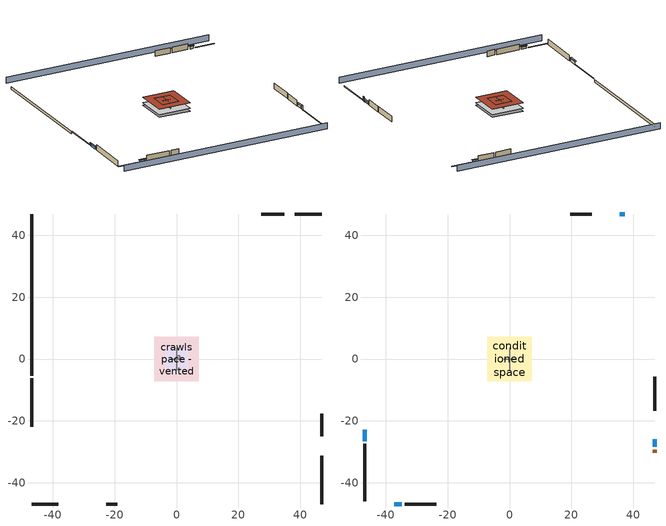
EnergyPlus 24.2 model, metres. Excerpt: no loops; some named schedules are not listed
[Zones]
air source heat pump airloop ret air zone
 floor adiabatic (AdiabaticConst): 0,0 0,1 1,1 1,0 z0
 wall adiabatic (AdiabaticConst): 0,1 0,0 1,0 1,1 0,1 z0:1
 ceiling adiabatic (AdiabaticConst): 1,0 1,1 0,1 0,0 z1
crawlspace - vented
 floor foundation (Slab2 construction): -7.11,-7.11 -7.11,7.11 7.11,7.11 7.11,-7.11 z-0.91
 wall outside (RimJoist1 construction): -46.87,-6.27 -46.87,-21.94 z0.3:0.61
 wall outside (RimJoist2 construction): 46.87,46.87 38.18,46.87 z0.3:0.61
 wall outside (RimJoist3 construction): 46.87,-46.87 46.87,-31.2 z0.3:0.61
 wall outside (RimJoist4 construction): -46.87,-46.87 -38.18,-46.87 z0.3:0.61
 wall foundation (FoundationWall1 construction): -46.87,46.87 -46.87,-5.34 z-0.91:0.3
garage
 floor foundation (Slab1 construction): -3.66,-3.66 -3.66,3.66 3.66,3.66 3.66,-3.66 z0
 wall outside (Wall1 construction): 34.76,46.87 27.44,46.87 z0.3:2.74
 wall outside (Wall2 construction): 46.87,-24.97 46.87,-17.66 z0.3:2.74
 wall outside (Wall9 construction): -22.73,-46.87 -19.07,-46.87 z0.3:2.74
 wall to conditioned space (Wall5 construction Reversed): 0,3.66 0,-3.66 z0.3:2.74
 wall to conditioned space (Wall6 construction Reversed): -1.83,0 1.83,0 z0.3:2.74
 roof outside (Roof1 construction): -3.66,3.66 -3.66,-3.66 3.66,-3.66 3.66,3.66 z2.74
conditioned space
 floor to crawlspace - vented (Floor1 construction): -7.11,-7.11 -7.11,7.11 7.11,7.11 7.11,-7.11 z0.3
 wall outside (AdiabaticWallConstruction 1): 46.87,-30.27 46.87,-29.36 z0.3:2.34
 wall outside (AdiabaticWallConstruction): -46.87,-22.87 -46.87,-26.53 z0.3:1.52; 37.25,46.87 35.68,46.87 z0.3:1.37; 46.87,-28.43 46.87,-25.9 z0.3:1.43; -37.25,-46.87 -34.86,-46.87 z0.3:1.34
 wall outside (Wall3 construction): -46.87,-27.46 -46.87,-45.94 z0.3:2.74
 wall outside (Wall4 construction): 26.51,46.87 19.57,46.87 z0.3:2.74
 wall outside (Wall7 construction): 46.87,-16.73 46.87,-5.66 z0.3:2.74
 wall outside (Wall8 construction): -33.93,-46.87 -23.66,-46.87 z0.3:2.74
 window (WindowConstruction): -46.87,-22.87 -46.87,-26.53 z0.3:1.52
 window (WindowConstruction 1): 37.25,46.87 35.68,46.87 z0.3:1.37
 window (WindowConstruction 2): 46.87,-28.43 46.87,-25.9 z0.3:1.43
 window (WindowConstruction 3): -37.25,-46.87 -34.86,-46.87 z0.3:1.34
 door (Door): 46.87,-30.27 46.87,-29.36 z0.3:2.34
 roof outside (Roof2 construction): -7.11,7.11 -7.11,-7.11 7.11,-7.11 7.11,7.11 z2.74
shading: 46.87,51.44 -46.87,51.44 / -46.87,-51.44 46.87,-51.44 z0:2.74; -46.87,-26.83 -46.87,-22.56 -47.48,-22.56 -47.48,-26.83 z1.83; 35.38,46.87 37.56,46.87 37.56,47.48 35.38,47.48 z1.68; 46.87,-25.59 46.87,-28.73 47.48,-28.73 47.48,-25.59 z1.74; -34.55,-46.87 -37.56,-46.87 -37.56,-47.48 -34.55,-47.48 z1.65
[Building]
Building 1: Terrain=Suburbs
[Site:Location]
Portland Intl Arpt_OR: Latitude {deg}=45.59; Longitude {deg}=-122.6; Time Zone {hr}=-8; Elevation {m}=33; Keep Site Location Information=Yes
[Site:GroundTemperature:Shallow]
10.2558, 8.96328, 8.85977, 9.47314, 11.9355, 14.3863, 16.5111, 17.8571, 17.9714, 16.8767, 14.8061, 12.4304
[Site:WaterMainsTemperature]
Calculation Method=Schedule; Temperature Schedule=mains temperature schedule
[Material] Roughness=Rough; Thermal Absorptance=0.9
Name | Thickness {m} | Conductivity {W/m-K} | Density {kg/m3} | Specific Heat {J/kg-K} | Solar Absorptance | Visible Absorptance
concrete 4.0 in. | 0.1016 | 1.803125 | 2242.8 | 837.4 | 0.7 | 0.7
concrete 8.0 in. | 0.2032 | 1.803125 | 2242.8 | 837.4 | 0.7 | 0.7
door material | 0.04445 | 0.0612267 | 512.64 | 1214.23 | 0.7 | 0.7
floor covering | 0.0127 | 0.0433444 | 54.468 | 1339.84 | 0.6 | 0.6
floor stud and cavity | 0.1397 | 0.923637 | 92.3553 | 1139.71 | 0.7 | 0.7
furniture material conditioned space 1; furniture material garage 1 | 0.1524 | 0.115458 | 640.8 | 1214.23 | 0.6 | 0.6
gypsum board | 0.0127 | 0.160291 | 801 | 837.4 | 0.6 | 0.6
osb sheathing 0.5 in. | 0.0127 | 0.115458 | 512.64 | 1214.23 | 0.6 | 0.6
osb sheathing 0.5 in. 1; osb sheathing 0.5 in. 2; osb sheathing 0.5 in. 3 | 0.0127 | 0.115458 | 512.64 | 1214.23 | 0.7 | 0.7
osb sheathing 0.75 in. | 0.01905 | 0.115458 | 512.64 | 1214.23 | 0.7 | 0.7
rim joist stud and cavity | 0.0508 | 0.178688 | 50.32683 | 1063.81 | 0.6 | 0.6
roof rigid ins | 0.00302951 | 0.029427 | 32.04 | 1214.23 | 0.7 | 0.7
roof rigid ins 1 | 0.103632 | 0.029427 | 32.04 | 1214.23 | 0.7 | 0.7
roof stud and cavity | 0.2032 | 0.159782 | 78.34581 | 1123.46 | 0.7 | 0.7
slate or tile shingles | 0.01905 | 0.840978 | 1899.972 | 799.717 | 0.75 | 0.75
soil 0.5 in. | 0.0127 | 1.3848 | 1842.3 | 418.7 | 0.7 | 0.7
wall rigid ins | 0.512978 | 0.029427 | 32.04 | 1214.23 | 0.7 | 0.7
wall stud and cavity | 0.1397 | 0.727959 | 139.0536 | 1170.24 | 0.6 | 0.6
wall stud and cavity 1 | 0.1397 | 0.117713 | 139.0536 | 1170.24 | 0.7 | 0.7
wall stud and cavity 2 | 0.1397 | 0.103501 | 139.0536 | 1170.24 | 0.7 | 0.7
wall stud and cavity 3 | 0.0889 | 0.380278 | 52.3479 | 1209.89 | 0.7 | 0.7
wall stud and cavity 4 | 0.0889 | 0.391764 | 83.0341 | 1211.67 | 0.7 | 0.7
wood siding | 0.0254 | 0.102417 | 544.68 | 1172.36 | 0.85 | 0.85
wood siding 1; wood siding 2 | 0.0254 | 0.102417 | 544.68 | 1172.36 | 0.7 | 0.7
[Material:NoMass]
Adiabatic: Roughness=Rough; Thermal Resistance {m2-K/W}=176.1; Thermal Absorptance=0.9; Solar Absorptance=0.7; Visible Absorptance=0.7
[WindowMaterial:SimpleGlazingSystem]
WindowMaterial: U-Factor {W/m2-K}=4.31528; Solar Heat Gain Coefficient=0.67
[Construction]
AdiabaticConst: Adiabatic
AdiabaticWallConstruction: wood siding 1, wall rigid ins, wall stud and cavity 3, gypsum board
AdiabaticWallConstruction 1: wood siding 2, wall rigid ins, wall stud and cavity 3, gypsum board
Door: door material
Floor1 construction: floor stud and cavity, osb sheathing 0.75 in., floor covering
FoundationWall1 construction: concrete 8.0 in.
furniture construction conditioned space 1: furniture material conditioned space 1
furniture construction garage 1: furniture material garage 1
PartitionWallConstruction: gypsum board, wall stud and cavity 4, gypsum board
RimJoist1 construction; RimJoist2 construction; RimJoist3 construction; RimJoist4 construction: wood siding, rim joist stud and cavity
Roof1 construction: slate or tile shingles, roof rigid ins, osb sheathing 0.5 in.
Roof2 construction: slate or tile shingles, roof rigid ins 1, osb sheathing 0.75 in., roof stud and cavity, gypsum board
Slab1 construction: concrete 4.0 in.
Slab2 construction: soil 0.5 in.
Wall1 construction; Wall2 construction; Wall9 construction: wood siding, osb sheathing 0.5 in. 1, wall stud and cavity
Wall3 construction; Wall4 construction; Wall7 construction; Wall8 construction: wood siding, osb sheathing 0.5 in. 1, wall stud and cavity 1, gypsum board
Wall5 construction Reversed: gypsum board, wall stud and cavity 2, osb sheathing 0.5 in. 2
Wall6 construction Reversed: gypsum board, wall stud and cavity 2, osb sheathing 0.5 in. 3
WindowConstruction; WindowConstruction 1; WindowConstruction 2; WindowConstruction 3: WindowMaterial
[Zone] Multiplier=1
Name | Volume {m3} | Part of Total Floor Area
air source heat pump airloop ret air zone | 1 | No
conditioned space | 493.619 | Yes
crawlspace - vented | 246.81 | Yes
garage | 130.484 | Yes
[Space]
Name | Zone | Space Type | Volume {m3}
air source heat pump airloop ret air space | air source heat pump airloop ret air zone | Plenum Space Type
conditioned space 1 | conditioned space |  | 493.619
crawlspace - vented 1 | crawlspace - vented |  | 246.81
garage 1 | garage |  | 130.484
[SpaceList]
Plenum Space Type: air source heat pump airloop ret air space
[OtherEquipment] Design Level Calculation Method=EquipmentLevel
Name | Fuel Type | Zone or ZoneList or Space or SpaceList | Schedule | Design Level {W} | Fraction Latent | Fraction Radiant | Fraction Lost
air source heat pump airloop_0 RetCondToRP; air source heat pump airloop_0 RetSensLkToRP | None | air source heat pump airloop ret air space | Always On Discrete | 0 | 0 | 0 | 0
air source heat pump airloop_0 RetLatLkToRP | None | air source heat pump airloop ret air space | Always On Discrete | 0 | 1 | 0 | 0
air source heat pump airloop_0 SupCondToLv; air source heat pump airloop_0 SupSensLkToCond; mech vent house fan sensible load; water heater sens | None | conditioned space 1 | Always On Discrete | 0 | 0 | 0 | 0
air source heat pump airloop_0 SupLatLkToCond; mech vent house fan latent load; water heater lat | None | conditioned space 1 | Always On Discrete | 0 | 1 | 0 | 0
clothes dryer 1 | Electricity | conditioned space 1 | clothes_dryer | 0 | 0.015 | 0.081 | 0.85
cooking range 1 | Electricity | conditioned space 1 | cooking_range | 0 | 0.08 | 0.432 | 0.2
general water use latent | None | conditioned space 1 | general water use schedule | 62.594 | 1 | 0 | 0
general water use sensible | None | conditioned space 1 | general water use schedule | -61.6891 | 0 | 0.6 | 0
water heater energy adjustment1 | Electricity | conditioned space 1 | Always On Discrete | 0.01 | 0 | 0 | 1
air source heat pump airloop_0 RetCondToDZ; air source heat pump airloop_0 SupCondToDZ; air source heat pump airloop_0 SupSensLkToDZ | None | crawlspace - vented 1 | Always On Discrete | 0 | 0 | 0 | 0
air source heat pump airloop_0 SupLatLkToDZ | None | crawlspace - vented 1 | Always On Discrete | 0 | 1 | 0 | 0
[SurfaceProperty:IncidentSolarMultiplier] Incident Solar Multiplier=1; Incident Solar Multiplier Schedule=trans schedule winter=0.85 summer=0.7
Window1; Window2; Window3; Window4
[InternalMass]
Name | Construction | Zone or ZoneList | Space or SpaceList | Surface Area {m2}
furniture mass conditioned space 1 | furniture construction conditioned space 1 | conditioned space | conditioned space 1 | 80.97429
partition wall mass | PartitionWallConstruction | conditioned space | conditioned space 1 | 202.436
furniture mass garage 1 | furniture construction garage 1 | garage | garage 1 | 5.35122
[Lights] Design Level Calculation Method=LightingLevel; Return Air Fraction=0; Fraction Radiant=0.6; Fraction Visible=0.2; Fraction Replaceable=1
Name | Zone or ZoneList or Space or SpaceList | Schedule | Lighting Level {W}
interior lighting | conditioned space 1 | lighting_interior | 477.464
garage lighting | garage 1 | lighting_garage | 15.8202
[People]
occupants: Zone or ZoneList or Space or SpaceList=conditioned space 1; Number of People Schedule=occupants; Number of People Calculation Method=People; Number of People=3; Fraction Radiant=0.314171; Sensible Heat Fraction=0.56303; Activity Level Schedule=occupants activity schedule; Carbon Dioxide Generation Rate {m3/s-W}=0; Enable ASHRAE 55 Comfort Warnings=No; Mean Radiant Temperature Calculation Type=EnclosureAveraged
[ElectricEquipment] Design Level Calculation Method=EquipmentLevel
Name | Zone or ZoneList or Space or SpaceList | Schedule | Design Level {W} | Fraction Latent | Fraction Radiant | Fraction Lost
ceiling fan | conditioned space 1 | ceiling_fan | 16.9753 | 0 | 0.558 | 0
clothes dryer | conditioned space 1 | clothes_dryer | 6013.97 | 0.015 | 0.081 | 0.85
clothes washer | conditioned space 1 | clothes_washer | 434.77 | 0.03 | 0.162 | 0.7
cooking range | conditioned space 1 | cooking_range | 1085.93 | 0.08 | 0.432 | 0.2
dishwasher | conditioned space 1 | dishwasher | 575.725 | 0.3 | 0.18 | 0.4
fridge | conditioned space 1 | fridge schedule | 46.9578 | 0 | 0.6 | 0
mech vent bath fan 0 | conditioned space 1 | mech vent bath fan 0 schedule | 30 | 0 | 0 | 1
mech vent house fan | conditioned space 1 | mech vent house fan schedule | 0 | 0 | 0 | 1
mech vent house fan cfis | conditioned space 1 | mech vent house fan cfis schedule | 0 | 0 | 0 | 0
mech vent range fan 0 | conditioned space 1 | mech vent range fan 0 schedule | 30 | 0 | 0 | 1
misc plug loads | conditioned space 1 | plug_loads_other | 200.073 | 0.021 | 0.558 | 0.049
misc tv | conditioned space 1 | plug_loads_tv | 307.412 | 0 | 0.6 | 0
whole house fan | conditioned space 1 | Always On Discrete | 0 | 0 | 0 | 1
freezer | garage 1 | freezer schedule | 194.914 | 0 | 0.6 | 0
[ZoneInfiltration:DesignFlowRate] Schedule=Always On Discrete
Name | Zone or ZoneList or Space or SpaceList | Design Flow Rate Calculation Method | Design Flow Rate {m3/s} | Air Changes per Hour {1/hr} | Constant Term Coefficient | Temperature Term Coefficient | Velocity Term Coefficient | Velocity Squared Term Coefficient
infil flow; natural vent flow; whole house fan flow | conditioned space 1 | Flow/Zone | 0
crawlspace_vented 1 duct leakage imbalance infil flow | crawlspace - vented 1 | Flow/Zone | 0
infil crawlspace - vented 1 | crawlspace - vented 1 | AirChanges/Hour |  | 2.6013 | 1 | 0 | 0 | 0
[ZoneMixing] Schedule=Always On Continuous; Design Flow Rate Calculation Method=Flow/Zone; Design Flow Rate {m3/s}=0
Name | Zone or Space | Source Zone or Space
air source heat pump airloop_0 ZoneMixDZToCond mix | conditioned space | crawlspace - vented
air source heat pump airloop_0 ZoneMixCondToDZ mix | crawlspace - vented | conditioned space
[SurfaceProperty:ExposedFoundationPerimeter] Exposed Perimeter Calculation Method=TotalExposedPerimeter
Name | Total Exposed Perimeter {m}
Slab2 | 52.21224
Slab1 | 18.288
[ZoneInfiltration:EffectiveLeakageArea]
infil garage 1: Zone or Space=garage 1; Schedule=Always On Discrete; Effective Air Leakage Area {cm2}=543.674; Stack Coefficient=0.000129147; Wind Coefficient=4.64657e-05
[AvailabilityManager:Scheduled]
air source heat pump airloop Availability Manager: Schedule=Always On Discrete
[AirLoopHVAC:ReturnPlenum]
Air Loop HVAC Return Plenum 1: Zone=air source heat pump airloop ret air zone
[WaterUse:Equipment]
dishwasher: Peak Flow Rate {m3/s}=8.23058e-06; Flow Rate Fraction Schedule=hot_water_dishwasher
[Foundation:Kiva] Wall Depth Below Slab {m}=0.2032
Name | Initial Indoor Air Temperature {C} | Wall Height Above Grade {m}
Foundation Kiva 1 | 13.4258 | 0.1016
Foundation Kiva 2 | 8.24991 | 0.3048
[Foundation:Kiva:Settings]
Soil Conductivity {W/m-K}=1.3848; Soil Density {kg/m3}=1842.3; Soil Specific Heat {J/kg-K}=418.7; Ground Solar Absorptivity=0.9; Ground Thermal Absorptivity=0.9; Ground Surface Roughness {m}=0.03; Far-Field Width {m}=40; Deep-Ground Boundary Condition=ZeroFlux; Deep-Ground Depth {m}=40; Minimum Cell Dimension {m}=0.2; Maximum Cell Growth Coefficient=3; Simulation Timestep=Timestep
[Exterior:Lights]
exterior lighting: Schedule=exterior lighting schedule; Design Level {W}=12.0218
[ElectricLoadCenter:Storage:LiIonNMCBattery]
Vehicle1 li ion: Availability Schedule=Always On Discrete; Radiative Fraction=0; Lifetime Model=None; Number of Cells in Series=15; Number of Strings in Parallel=417; Initial Fractional State of Charge=0.949996; DC to DC Charging Efficiency=1; Battery Mass {kg}=662.112; Battery Surface Area {m2}=5.0418; Battery Specific Heat Capacity {J/kg-K}=1500; Heat Transfer Coefficient Between Battery and Ambient {W/m2-K}=7.5; Fully Charged Cell Voltage {V}=3.342; Cell Voltage at End of Exponential Zone {V}=3.342; Cell Voltage at End of Nominal Zone {V}=3.342; Default Nominal Cell Voltage {V}=3.342; Fully Charged Cell Capacity {Ah}=3.2; Fraction of Cell Capacity Removed at the End of Exponential Zone=0.8075; Fraction of Cell Capacity Removed at the End of Nominal Zone=0.976875; Charge Rate at Which Voltage vs Capacity Curve Was Generated=1; Battery Cell Internal Electrical Resistance {ohms}=0.002
[ElectricLoadCenter:Storage:Converter]
Vehicle1 li ion converter: Availability Schedule=Always On Discrete; Power Conversion Efficiency Method=SimpleFixed; Simple Fixed Efficiency=1; Ancillary Power Consumed In Standby {W}=0; Radiative Fraction=0
[ElectricLoadCenter:Distribution]
Vehicle1 elec load center dist: Electrical Buss Type=AlternatingCurrentWithStorage; Electrical Storage Object=Vehicle1 li ion; Storage Operation Scheme=TrackChargeDischargeSchedules; Storage Converter Object=Vehicle1 li ion converter; Maximum Storage State of Charge Fraction=0.949996; Minimum Storage State of Charge Fraction=0.150011; Design Storage Control Charge Power {W}=5690; Storage Charge Power Fraction Schedule=electric_vehicle_charging; Design Storage Control Discharge Power {W}=13242.2; Storage Discharge Power Fraction Schedule=electric_vehicle_discharging
[EnergyManagementSystem:GlobalVariable]
air_source_heat_pump_airloop_0_DuctImbalLkExhFanEquivCond
air_source_heat_pump_airloop_0_DuctImbalLkExhFanEquivDZ
air_source_heat_pump_airloop_0_DuctImbalLkSupFanEquivCond
air_source_heat_pump_airloop_0_DuctImbalLkSupFanEquivDZ
air_source_heat_pump_airloop_0_DZ_T
air_source_heat_pump_airloop_0_DZ_W
air_source_heat_pump_airloop_0_RetCondToDZ
air_source_heat_pump_airloop_0_RetCondToRP
air_source_heat_pump_airloop_0_RetLatLkToRP
air_source_heat_pump_airloop_0_RetSensLkToRP
air_source_heat_pump_airloop_0_SupCondToDZ
air_source_heat_pump_airloop_0_SupCondToLv
air_source_heat_pump_airloop_0_SupLatLkToCond
air_source_heat_pump_airloop_0_SupLatLkToDZ
air_source_heat_pump_airloop_0_SupSensLkToCond
air_source_heat_pump_airloop_0_SupSensLkToDZ
air_source_heat_pump_airloop_0_ZoneMixCondToDZ
air_source_heat_pump_airloop_0_ZoneMixDZToCond
air_source_heat_pump_airloop_AH_MFR
air_source_heat_pump_airloop_AH_Tout
air_source_heat_pump_airloop_AH_VFR
air_source_heat_pump_airloop_AH_Wout
air_source_heat_pump_airloop_Fan_RTF
air_source_heat_pump_airloop_RA_T
air_source_heat_pump_airloop_Ra_W
infil_program_Qfan
infil_program_Qinf
natural_vent_program_Qnv
natural_vent_program_Qwhf
[EnergyManagementSystem:Sensor]
Name | Output:Variable or Output:Meter Index Key | Output:Variable or Output:Meter
airflow_gain | infil flow | Infiltration Sensible Heat Gain Energy
airflow_gain_1 | natural vent flow | Infiltration Sensible Heat Gain Energy
airflow_gain_2 | whole house fan flow | Infiltration Sensible Heat Gain Energy
airflow_loss | infil flow | Infiltration Sensible Heat Loss Energy
airflow_loss_1 | natural vent flow | Infiltration Sensible Heat Loss Energy
airflow_loss_2 | whole house fan flow | Infiltration Sensible Heat Loss Energy
air_source_heat_pump_airloop_0_DZ_T_s | crawlspace - vented | Zone Air Temperature
air_source_heat_pump_airloop_0_DZ_W_s | crawlspace - vented | Zone Mean Air Humidity Ratio
air_source_heat_pump_airloop_AH_MFR_s | Node 6 | System Node Mass Flow Rate
air_source_heat_pump_airloop_AH_Tout_s | Node 6 | System Node Temperature
air_source_heat_pump_airloop_AH_VFR_s | Node 6 | System Node Current Density Volume Flow Rate
air_source_heat_pump_airloop_AH_Wout_s | Node 6 | System Node Humidity Ratio
air_source_heat_pump_airloop_RA_T_s | Node 9 | System Node Temperature
air_source_heat_pump_airloop_Ra_W_s | Node 9 | System Node Humidity Ratio
charge_sch_sensor | electric_vehicle_charging | Schedule Value
clg_load_cond |  | Cooling:EnergyTransfer:Zone:CONDITIONED SPACE
clg_load_duct |  | Cooling:EnergyTransfer:Zone:AIR SOURCE HEAT PUMP AIRLOOP RET AIR ZONE
clg_sp_s; clg_sp_s_1 | cooling setpoint | Schedule Value
clothes_dryer_exhaust_0_sch_s | clothes_dryer | Schedule Value
cool_season | cooling season schedule | Schedule Value
discharge_sch_sensor | electric_vehicle_discharging | Schedule Value
ducts_conv | air source heat pump airloop_0 RetCondToRP | Other Equipment Convective Heating Energy
ducts_conv_1 | air source heat pump airloop_0 RetLatLkToRP | Other Equipment Convective Heating Energy
ducts_conv_2 | air source heat pump airloop_0 RetSensLkToRP | Other Equipment Convective Heating Energy
ducts_conv_3 | air source heat pump airloop_0 SupCondToLv | Other Equipment Convective Heating Energy
ducts_conv_4 | air source heat pump airloop_0 SupLatLkToCond | Other Equipment Convective Heating Energy
ducts_conv_5 | air source heat pump airloop_0 SupSensLkToCond | Other Equipment Convective Heating Energy
ducts_rad | air source heat pump airloop_0 RetCondToRP | Other Equipment Radiant Heating Energy
ducts_rad_1 | air source heat pump airloop_0 RetLatLkToRP | Other Equipment Radiant Heating Energy
ducts_rad_2 | air source heat pump airloop_0 RetSensLkToRP | Other Equipment Radiant Heating Energy
ducts_rad_3 | air source heat pump airloop_0 SupCondToLv | Other Equipment Radiant Heating Energy
ducts_rad_4 | air source heat pump airloop_0 SupLatLkToCond | Other Equipment Radiant Heating Energy
ducts_rad_5 | air source heat pump airloop_0 SupSensLkToCond | Other Equipment Radiant Heating Energy
htg_load_cond |  | Heating:EnergyTransfer:Zone:CONDITIONED SPACE
htg_load_duct |  | Heating:EnergyTransfer:Zone:AIR SOURCE HEAT PUMP AIRLOOP RET AIR ZONE
htg_sp_s; htg_sp_s_1 | heating setpoint | Schedule Value
ig_ee_conv | ceiling fan | Electric Equipment Convective Heating Energy
ig_ee_conv_1 | clothes dryer | Electric Equipment Convective Heating Energy
ig_ee_conv_3 | cooking range | Electric Equipment Convective Heating Energy
ig_ee_conv_4 | dishwasher | Electric Equipment Convective Heating Energy
ig_ee_conv_5 | fridge | Electric Equipment Convective Heating Energy
ig_ee_conv_6 | misc plug loads | Electric Equipment Convective Heating Energy
ig_ee_conv_7 | misc tv | Electric Equipment Convective Heating Energy
ig_ee_conv_8 | whole house fan | Electric Equipment Convective Heating Energy
ig_ee_rad | ceiling fan | Electric Equipment Radiant Heating Energy
ig_ee_rad_1 | clothes dryer | Electric Equipment Radiant Heating Energy
ig_ee_rad_3 | cooking range | Electric Equipment Radiant Heating Energy
ig_ee_rad_4 | dishwasher | Electric Equipment Radiant Heating Energy
ig_ee_rad_5 | fridge | Electric Equipment Radiant Heating Energy
ig_ee_rad_6 | misc plug loads | Electric Equipment Radiant Heating Energy
ig_ee_rad_7 | misc tv | Electric Equipment Radiant Heating Energy
ig_ee_rad_8 | whole house fan | Electric Equipment Radiant Heating Energy
ig_lgt_conv | interior lighting | Lights Convective Heating Energy
ig_lgt_rad | interior lighting | Lights Radiant Heating Energy
ig_lgt_vis | interior lighting | Lights Visible Radiation Heating Energy
ig_oe_conv | clothes dryer 1 | Other Equipment Convective Heating Energy
ig_oe_conv_1 | cooking range 1 | Other Equipment Convective Heating Energy
ig_oe_conv_2 | general water use latent | Other Equipment Convective Heating Energy
ig_oe_conv_3 | general water use sensible | Other Equipment Convective Heating Energy
ig_oe_conv_4 | water heater energy adjustment1 | Other Equipment Convective Heating Energy
ig_oe_conv_5 | water heater lat | Other Equipment Convective Heating Energy
ig_oe_conv_6 | water heater sens | Other Equipment Convective Heating Energy
ig_oe_rad | clothes dryer 1 | Other Equipment Radiant Heating Energy
ig_oe_rad_1 | cooking range 1 | Other Equipment Radiant Heating Energy
ig_oe_rad_2 | general water use latent | Other Equipment Radiant Heating Energy
ig_oe_rad_3 | general water use sensible | Other Equipment Radiant Heating Energy
ig_oe_rad_4 | water heater energy adjustment1 | Other Equipment Radiant Heating Energy
ig_oe_rad_5 | water heater lat | Other Equipment Radiant Heating Energy
ig_oe_rad_6 | water heater sens | Other Equipment Radiant Heating Energy
ig_ppl_conv | occupants | People Convective Heating Energy
ig_ppl_rad | occupants | People Radiant Heating Energy
im_conv | furniture mass conditioned space 1 | Surface Inside Face Convection Heat Gain Energy
im_conv_1 | partition wall mass | Surface Inside Face Convection Heat Gain Energy
im_ig | furniture mass conditioned space 1 | Surface Inside Face Internal Gains Radiation Heat Gain Energy
im_ig_1 | partition wall mass | Surface Inside Face Internal Gains Radiation Heat Gain Energy
im_lgt | furniture mass conditioned space 1 | Surface Inside Face Lights Radiation Heat Gain Energy
im_lgt_1 | partition wall mass | Surface Inside Face Lights Radiation Heat Gain Energy
im_sol | furniture mass conditioned space 1 | Surface Inside Face Solar Radiation Heat Gain Energy
im_sol_1 | partition wall mass | Surface Inside Face Solar Radiation Heat Gain Energy
im_surf | furniture mass conditioned space 1 | Surface Inside Face Net Surface Thermal Radiation Heat Gain Energy
im_surf_1 | partition wall mass | Surface Inside Face Net Surface Thermal Radiation Heat Gain Energy
mech_vent_bath_fan_0_sch_s | mech vent bath fan 0 schedule | Schedule Value
mech_vent_range_fan_0_sch_s | mech vent range fan 0 schedule | Schedule Value
mv_conv | mech vent bath fan 0 | Electric Equipment Convective Heating Energy
mv_conv_1 | mech vent house fan | Electric Equipment Convective Heating Energy
mv_conv_2 | mech vent house fan cfis | Electric Equipment Convective Heating Energy
mv_conv_3 | mech vent range fan 0 | Electric Equipment Convective Heating Energy
mv_conv_4 | mech vent house fan latent load | Other Equipment Convective Heating Energy
mv_conv_5 | mech vent house fan sensible load | Other Equipment Convective Heating Energy
mv_rad | mech vent bath fan 0 | Electric Equipment Radiant Heating Energy
mv_rad_1 | mech vent house fan | Electric Equipment Radiant Heating Energy
mv_rad_2 | mech vent house fan cfis | Electric Equipment Radiant Heating Energy
mv_rad_3 | mech vent range fan 0 | Electric Equipment Radiant Heating Energy
mv_rad_4 | mech vent house fan latent load | Other Equipment Radiant Heating Energy
mv_rad_5 | mech vent house fan sensible load | Other Equipment Radiant Heating Energy
natural_vent_s | natural vent schedule | Schedule Value
out_pb_s |  | Site Outdoor Air Barometric Pressure
out_wt_s |  | Site Outdoor Air Humidity Ratio
site_temp | Environment | Site Outdoor Air Drybulb Temperature
site_vw_s |  | Site Wind Speed
soc_sensor | Vehicle1 li ion | Electric Storage Charge Fraction
